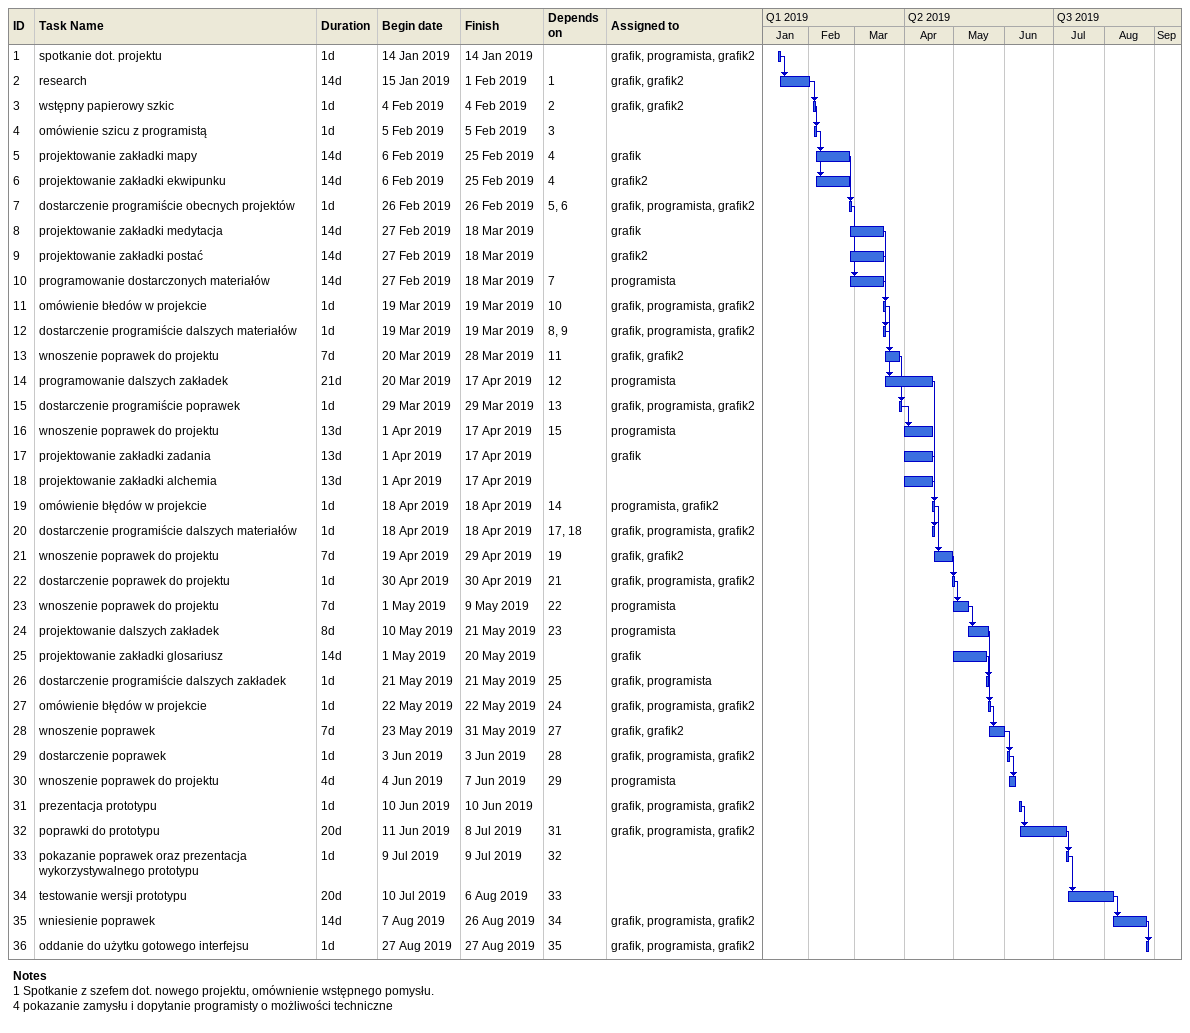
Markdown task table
| ID | Task | Duration | Start | Finish | Predecessors | Resources |
|---|---|---|---|---|---|---|
| 1 | spotkanie dot. projektu | 1d | 2019-01-14 | 2019-01-14 |  | grafik, programista, grafik2 |
| 2 | research | 14d | 2019-01-15 | 2019-02-01 | 1 | grafik, grafik2 |
| 3 | wstępny papierowy szkic | 1d | 2019-02-04 | 2019-02-04 | 2 | grafik, grafik2 |
| 4 | omówienie szicu z programistą | 1d | 2019-02-05 | 2019-02-05 | 3 |  |
| 5 | projektowanie zakładki mapy | 14d | 2019-02-06 | 2019-02-25 | 4 | grafik |
| 6 | projektowanie zakładki ekwipunku | 14d | 2019-02-06 | 2019-02-25 | 4 | grafik2 |
| 7 | dostarczenie programiście obecnych projektów | 1d | 2019-02-26 | 2019-02-26 | 5, 6 | grafik, programista, grafik2 |
| 8 | projektowanie zakładki medytacja | 14d | 2019-02-27 | 2019-03-18 |  | grafik |
| 9 | projektowanie zakładki postać | 14d | 2019-02-27 | 2019-03-18 |  | grafik2 |
| 10 | programowanie dostarczonych materiałów | 14d | 2019-02-27 | 2019-03-18 | 7 | programista |
| 11 | omówienie błedów w projekcie | 1d | 2019-03-19 | 2019-03-19 | 10 | grafik, programista, grafik2 |
| 12 | dostarczenie programiście dalszych materiałów | 1d | 2019-03-19 | 2019-03-19 | 8, 9 | grafik, programista, grafik2 |
| 13 | wnoszenie poprawek do projektu | 7d | 2019-03-20 | 2019-03-28 | 11 | grafik, grafik2 |
| 14 | programowanie dalszych zakładek | 21d | 2019-03-20 | 2019-04-17 | 12 | programista |
| 15 | dostarczenie programiście poprawek | 1d | 2019-03-29 | 2019-03-29 | 13 | grafik, programista, grafik2 |
| 16 | wnoszenie poprawek do projektu | 13d | 2019-04-01 | 2019-04-17 | 15 | programista |
| 17 | projektowanie zakładki zadania | 13d | 2019-04-01 | 2019-04-17 |  | grafik |
| 18 | projektowanie zakładki alchemia | 13d | 2019-04-01 | 2019-04-17 |  |  |
| 19 | omówienie błędów w projekcie | 1d | 2019-04-18 | 2019-04-18 | 14 | programista, grafik2 |
| 20 | dostarczenie programiście dalszych materiałów | 1d | 2019-04-18 | 2019-04-18 | 17, 18 | grafik, programista, grafik2 |
| 21 | wnoszenie poprawek do projektu | 7d | 2019-04-19 | 2019-04-29 | 19 | grafik, grafik2 |
| 22 | dostarczenie poprawek do projektu | 1d | 2019-04-30 | 2019-04-30 | 21 | grafik, programista, grafik2 |
| 23 | wnoszenie poprawek do projektu | 7d | 2019-05-01 | 2019-05-09 | 22 | programista |
| 24 | projektowanie dalszych zakładek | 8d | 2019-05-10 | 2019-05-21 | 23 | programista |
| 25 | projektowanie zakładki glosariusz | 14d | 2019-05-01 | 2019-05-20 |  | grafik |
| 26 | dostarczenie programiście dalszych zakładek | 1d | 2019-05-21 | 2019-05-21 | 25 | grafik, programista |
| 27 | omówienie błędów w projekcie | 1d | 2019-05-22 | 2019-05-22 | 24 | grafik, programista, grafik2 |
| 28 | wnoszenie poprawek | 7d | 2019-05-23 | 2019-05-31 | 27 | grafik, grafik2 |
| 29 | dostarczenie poprawek | 1d | 2019-06-03 | 2019-06-03 | 28 | grafik, programista, grafik2 |
| 30 | wnoszenie poprawek do projektu | 4d | 2019-06-04 | 2019-06-07 | 29 | programista |
| 31 | prezentacja prototypu | 1d | 2019-06-10 | 2019-06-10 |  | grafik, programista, grafik2 |
| 32 | poprawki do prototypu | 20d | 2019-06-11 | 2019-07-08 | 31 | grafik, programista, grafik2 |
| 33 | pokazanie poprawek oraz prezentacja wykorzystywalnego prototypu | 1d | 2019-07-09 | 2019-07-09 | 32 |  |
| 34 | testowanie wersji prototypu | 20d | 2019-07-10 | 2019-08-06 | 33 |  |
| 35 | wniesienie poprawek | 14d | 2019-08-07 | 2019-08-26 | 34 | grafik, programista, grafik2 |
| 36 | oddanie do użytku gotowego interfejsu | 1d | 2019-08-27 | 2019-08-27 | 35 | grafik, programista, grafik2 |

Notes
- 1: Spotkanie z szefem dot. nowego projektu, omównienie wstępnego pomysłu.
- 4: pokazanie zamysłu i dopytanie programisty o możliwości techniczne
